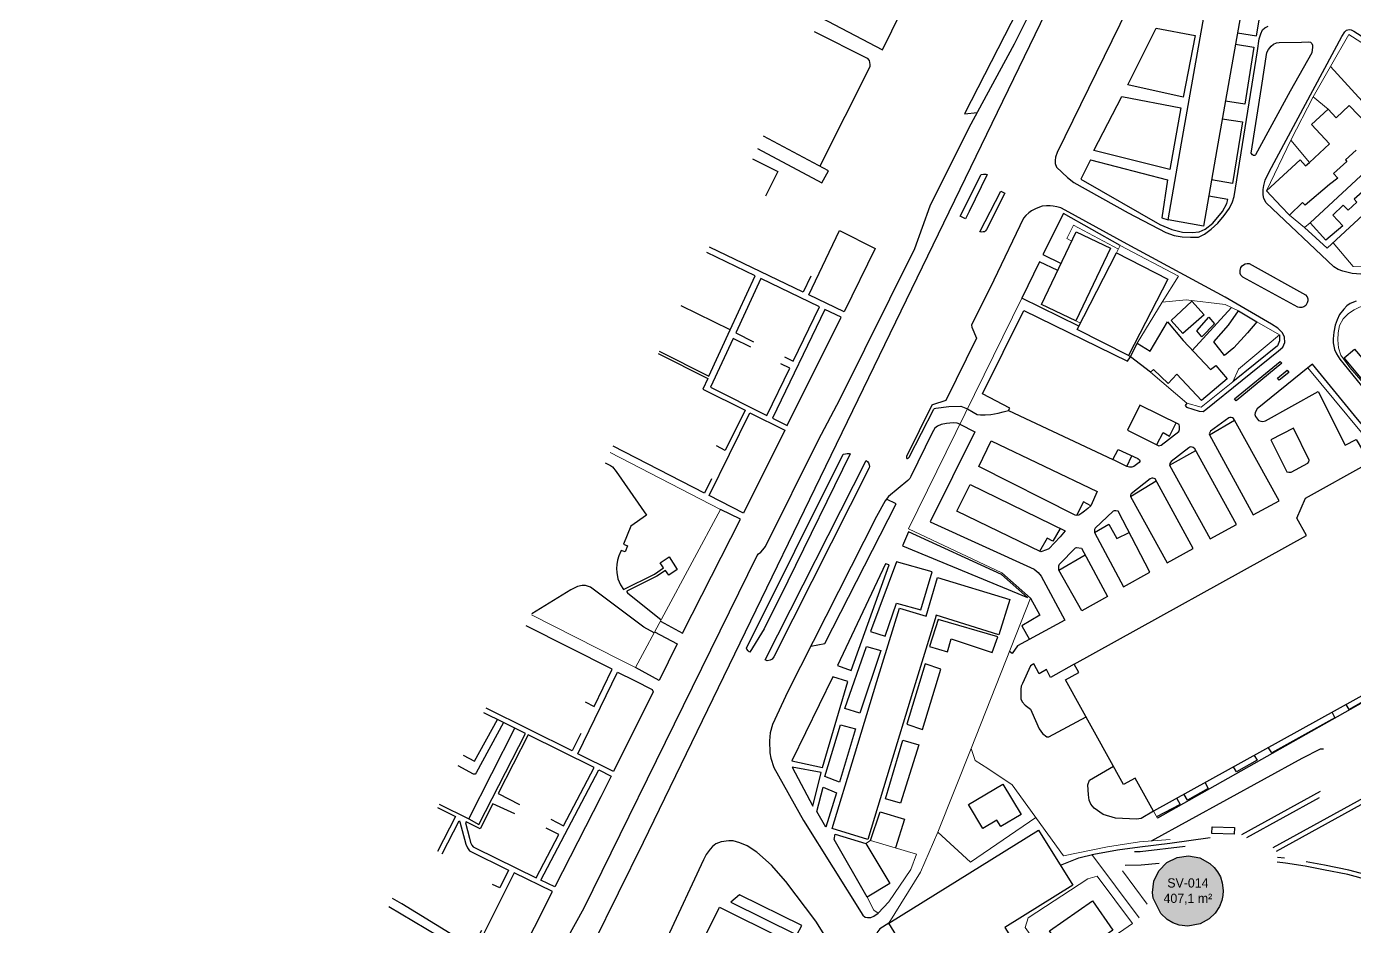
# Model space of a CAD drawing. Header units: metres. Extents: x -1319 to 2200, y -1209 to 1268.
# Drawn here: x -1199.9 to -768.1, y 157.3 to 450 of the extents above; entities that cross this region are included whole.
import ezdxf

# ---------------------------------------------------------------- set-up
doc = ezdxf.new("R2010")
doc.units = ezdxf.units.M
for name, color, linetype, lineweight, true_color in [('CALE_FERATA', 7, 'Continuous', 25, 0xa7b2b0), ('CLADIRI_CONTUR', 7, 'Continuous', 25, 0x4b5962), ('LIMITA_STUDIU', 7, 'Continuous', 25, 0x354c40), ('PARCELE_CONTUR', 7, 'Continuous', 13, 0xb58c63), ('PAVAJ', 7, 'Continuous', 25, 0xd1d6d2), ('STRAZI', 7, 'Continuous', 25, 0xc4cccb), ('VERDE_PLIN', 7, 'Continuous', 25, 0x286847)]:
    doc.layers.add(name, color=color, linetype=linetype, lineweight=lineweight, true_color=true_color)
doc.layers.add('VERDE_CONTUR_CALCUL', color=82, linetype='Continuous', true_color=0x286847)
doc.layers.add('VERDE_SUPRAFETE', color=7, linetype='Continuous', true_color=0x1e372a)

msp = doc.modelspace()

# ---------------------------------------------------------------- hatches: boundary and pattern name
at = {"layer": 'VERDE_PLIN'}
h = msp.add_hatch(color=256, dxfattribs=at)
h.dxf.hatch_style = 1
h.paths.add_polyline_path([(-822.05, 180.33), (-825.75, 179.8), (-829.09, 178.11), (-831.69, 175.44), (-833.31, 172.08), (-833.75, 168.38), (-833.52, 166.53), (-831.07, 161.52), (-829.01, 159.62), (-827.12, 158.52), (-825.06, 157.79), (-822.25, 157.45), (-818.32, 158.15), (-815.32, 159.78), (-813.4, 161.63), (-811.96, 163.86), (-811.24, 165.73), (-810.9, 167.43), (-810.79, 169.01), (-811.09, 171.48), (-811.67, 173.41), (-812.61, 175.07), (-813.69, 176.52), (-815.11, 177.83), (-818.37, 179.65), (-822.05, 180.33)])

# ---------------------------------------------------------------- linework, layer by layer
at = {"layer": 'CALE_FERATA'}
for points in [[(-863.7, 177.2), (-857.74, 179.65), (-852.83, 180.83), (-845.14, 182.22), (-837.89, 183.24), (-828.08, 184.41), (-815.02, 186.27)], [(-839.6, 181.7), (-837.74, 181.75), (-823.12, 183.41)], [(-852.52, 179.36), (-852.48, 179.36)], [(-842.61, 177.21), (-837.48, 177.35), (-831.64, 177.89)], [(-755.58, 170.24), (-770.23, 174.2), (-778.15, 175.77), (-784.08, 176.91), (-790.49, 177.93), (-793.27, 178.23)], [(-790.86, 179.48), (-793.09, 179.72)], [(-755.15, 171.68), (-769.89, 175.66), (-777.86, 177.24), (-783.82, 178.38)]]:
    msp.add_lwpolyline(points, dxfattribs=at)
at = {"layer": 'CLADIRI_CONTUR'}
for points in [[(-820.01, 436.56), (-815.72, 461.08), (-807.28, 459.58), (-805.39, 472.72), (-780.94, 468.68), (-783.1, 456.75), (-803.94, 460.35), (-804.22, 459.06), (-804.22, 459.06), (-808.52, 434.54), (-812.81, 410.02), (-817.18, 385.09), (-828.67, 387.11), (-824.31, 412.03), (-820.01, 436.56)], [(-847.46, 377.98), (-858.74, 354.32), (-869.86, 359.62), (-858.58, 383.28), (-847.46, 377.98)], [(-841.62, 342.98), (-858.23, 351.5), (-845.45, 376.41), (-828.83, 367.88), (-841.62, 342.98)], [(-816.95, 356.27), (-823.87, 350.22), (-827.68, 354.4), (-820.98, 360.66), (-816.95, 356.27)], [(-813.58, 353.3), (-817.72, 349.09), (-819.37, 351.03), (-815.45, 355.5), (-813.58, 353.3)], [(-809, 352.9), (-805.78, 357.55), (-799.84, 353.92), (-802.92, 350.37), (-807.28, 345.53), (-810.39, 342.97), (-813.84, 347.51), (-809, 352.9)], [(-823.8, 347.88), (-814.94, 338.43), (-813.18, 339.82), (-809.51, 335.46), (-817.87, 328.36), (-825.81, 336.93), (-828.71, 333.89), (-833.49, 338.46), (-834.38, 337.59), (-840.94, 342.6), (-838.71, 347.04), (-834.57, 344.44), (-828.89, 353.96), (-823.8, 347.88)], [(-765.35, 334.95), (-771.46, 342.27), (-768.06, 345.11), (-761.95, 337.78), (-765.35, 334.95)], [(-862.04, 237.58), (-857.77, 239.95), (-859.25, 242.62), (-783.68, 284.47), (-786.79, 290.08), (-783.99, 296.67), (-763.73, 307.89), (-732.16, 250.89), (-833.47, 194.77), (-839.45, 205.57), (-843.17, 203.51), (-862.04, 237.58)], [(-919.08, 209.52), (-926.37, 185.6), (-937.95, 189.13), (-930.66, 213.05), (-923.37, 236.97), (-916.08, 260.89), (-907.37, 258.23), (-903.72, 270.81), (-880.17, 263.63), (-883.76, 252.2), (-904.13, 258.54), (-904.5, 257.36), (-911.79, 233.45), (-919.08, 209.52)], [(-883.13, 189.85), (-884.36, 191.92), (-888.96, 189.18), (-893.59, 196.97), (-882.39, 203.64), (-876.52, 193.78), (-883.13, 189.85)], [(-919.16, 171.29), (-926.52, 166.88), (-937.33, 185.61), (-936.93, 187.37), (-927, 184.26), (-919.16, 171.29)], [(-870.85, 188.69), (-859.68, 170.74), (-881.74, 157.02), (-874.96, 146.13), (-886.55, 138.93), (-881.84, 131.31), (-896.82, 121.62), (-919.49, 158.44), (-870.85, 188.69)], [(-814.38, 189.68), (-807.12, 189.46), (-807.19, 187.34), (-814.44, 187.56), (-814.38, 189.68)], [(-846.65, 156.11), (-860.68, 146.4), (-867.26, 155.91), (-853.23, 165.62), (-846.65, 156.11)], [(-959.53, 143.59), (-969.4, 148.83), (-974.23, 139.45), (-984.27, 144.14), (-974.6, 163.55), (-954.31, 153.48), (-948.45, 150.48), (-949.36, 148.32), (-945.33, 146.6), (-941.91, 140.83), (-940.92, 141.49), (-935.68, 133.06), (-937.57, 131.74), (-924.56, 110.13), (-935.41, 103.61), (-947.86, 125.04), (-945.75, 126.4), (-953.72, 139.56), (-953.72, 139.56), (-960.13, 142.42), (-959.53, 143.59)]]:
    msp.add_lwpolyline(points, close=True, dxfattribs=at)
for points in [[(-767.49, 409.77), (-771.04, 406.63), (-770.57, 406.07), (-774.92, 402.19), (-773.53, 400.69), (-776.24, 398.6), (-784.13, 391.87), (-784.95, 392.78), (-789.27, 388.69), (-791.98, 391.51), (-796.7, 396.59), (-796.7, 396.59), (-785.8, 406.71), (-783.96, 404.72), (-782.75, 405.84), (-776.25, 411.88), (-782.07, 418.14), (-776.63, 423.19), (-774.01, 420.33), (-769.82, 424.32), (-763.6, 417.88)], [(-764.62, 396.97), (-768.17, 393.9), (-767.27, 392.84), (-770.18, 390.26), (-771.75, 391.95), (-775.11, 388.68), (-771.87, 385.22), (-777.43, 380.48), (-782.52, 386.14), (-761.62, 405.58)]]:
    msp.add_lwpolyline(points, dxfattribs=at)
at = {"layer": 'LIMITA_STUDIU'}
msp.add_lwpolyline([(197.57, 511.35), (34.44, 566.53), (-19.37, 600.16), (-55.59, 629.4), (-257.91, 859.14), (-453.25, 1082.68), (-489.48, 1124.85), (-513.6, 1162.56), (-539.99, 1185.85), (-566.96, 1203.51), (-566.96, 1203.51), (-579, 1158.49), (-585.2, 1092.51), (-596.07, 1038.57), (-685.33, 829.39), (-781.32, 634.57), (-999.42, 184.65), (-1056.34, 69.26), (-1151.04, -101.24), (-1199.93, -172.65)], dxfattribs=at)
at = {"layer": 'PARCELE_CONTUR'}
for points in [[(-775.93, 436.99), (-758.75, 418.28), (-747.91, 427.83), (-760.89, 441.65), (-769.95, 447.39), (-775.93, 436.99)], [(-775.93, 436.99), (-781.55, 427.18), (-776.63, 423.19)], [(-781.55, 427.18), (-788.82, 413.05), (-782.75, 405.84)], [(-788.82, 413.05), (-796.7, 396.59)], [(-789.27, 388.69), (-784.39, 384.6), (-782.52, 386.14)], [(-760.96, 392.77), (-777.02, 377.88), (-784.39, 384.6)], [(-844.85, 377.62), (-859.41, 385.41), (-861.68, 381.02), (-860.04, 380.22)], [(-741.17, 384.17), (-754.72, 371.51), (-768.47, 371.96), (-775.06, 379.7)], [(-845.45, 376.41), (-844.25, 378.82), (-825.27, 368.86), (-830.58, 360.32)], [(-876.3, 361.68), (-913.07, 286.64)], [(-805.78, 357.55), (-810.15, 359.59), (-822.78, 361.13), (-830.58, 360.32), (-838.71, 347.04)], [(-808.08, 358.63), (-820.82, 344.7)], [(-744.95, 346.15), (-755.33, 357.81), (-756.9, 358.76), (-759.76, 359.6), (-762.17, 359.83), (-764.34, 359.45), (-766.44, 358.72), (-768.16, 357.88), (-770.03, 356.66), (-771.79, 354.94), (-772.94, 352.81), (-773.43, 350.4), (-773.47, 348.11), (-773.28, 345.47), (-772.55, 343.11), (-769.61, 339.1), (-762.38, 330.74)], [(-858.74, 354.32), (-857.2, 353.51)], [(-834.38, 337.59), (-822.6, 327.52), (-817.91, 326.2), (-807.69, 334.44), (-805.75, 338.62), (-792.45, 349.72), (-799.84, 353.92)], [(-841.62, 342.98), (-840.94, 342.6)], [(-757.36, 307.81), (-783.21, 339.06)], [(-1010.15, 311.52), (-974.23, 292.95), (-1001.95, 241.54), (-1007.06, 244.12)], [(-913.07, 286.64), (-882.82, 272.36), (-873.44, 264.08), (-892.78, 215.22), (-891.39, 211.34), (-887.36, 208.7), (-879.45, 203.42), (-862.67, 180.28), (-848.39, 183.21), (-837.98, 184.82), (-828.02, 185.55)], [(-1007.06, 244.12), (-1035.75, 258.72)], [(-892.78, 215.22), (-903.54, 188.03), (-892.99, 178.22), (-871.7, 192.74)], [(-832.14, 192.52), (-833.47, 194.77)], [(-903.54, 188.03), (-909.22, 174.99), (-919.49, 158.44)], [(-927, 184.26), (-925.48, 185.23), (-910.5, 180.87), (-912.33, 175.85), (-919.51, 165.3), (-923.03, 161.68), (-924.42, 162.67), (-926.52, 166.88)], [(-838.13, 160.12), (-853.46, 180.68)], [(-865.21, 142.98), (-861.98, 145.25), (-861, 143.93), (-840.26, 158.29), (-851.73, 173.67), (-854.84, 172.79), (-874.25, 160.16), (-875.17, 156.97), (-865.21, 142.98)], [(-835.47, 164.58), (-843.54, 175.41)]]:
    msp.add_lwpolyline(points, dxfattribs=at)
at = {"layer": 'PAVAJ'}
for points in [[(-852.35, 497.75), (-856.46, 497.15), (-866.82, 476.49), (-894.94, 421.57), (-890.73, 422)], [(-806.17, 447.93), (-799.9, 447.04), (-797.93, 459.31)], [(-832.57, 449.48), (-819.88, 447.13), (-823.83, 427.05), (-841.81, 431.08), (-832.57, 449.48)], [(-943.78, 448.44), (-926.54, 439.73), (-925.94, 438.96), (-925.67, 437.62), (-925.73, 436.88), (-941.93, 404.58)], [(-806.81, 444.32), (-800.85, 443.31), (-803.79, 424.73), (-810.06, 425.75)], [(-843.74, 427.3), (-824.58, 423.52), (-828.11, 403.52), (-852.82, 409.65), (-843.74, 427.3)], [(-811.07, 419.98), (-804.5, 418.98), (-807.78, 398.98), (-814.55, 400.13)], [(-963.9, 406.94), (-955.64, 402.9), (-959.65, 394.86)], [(-853.91, 406.63), (-857.1, 400.41), (-831.39, 385.58), (-827.48, 384.02), (-824.04, 383.14), (-820.89, 383.01), (-818.62, 383.27), (-816.64, 384.11), (-814.16, 386.08), (-810.97, 389.9), (-809.63, 392.47), (-809.29, 393.77), (-815.48, 394.79)], [(-853.91, 406.63), (-828.87, 400.16), (-830.72, 387.8), (-828.67, 387.11)], [(-844.25, 378.82), (-862.74, 389.22), (-869.45, 375.82), (-863.48, 372.99)], [(-934.08, 357.26), (-945.55, 362.78), (-935.55, 383.7), (-923.95, 377.79), (-934.08, 357.26)], [(-971.1, 351.32), (-962.95, 368.92), (-978.66, 376.49)], [(-944.88, 368.8), (-947.35, 363.64), (-977.79, 378.29)], [(-864.6, 370.64), (-870.55, 373.51), (-876.3, 361.68)], [(-953.46, 342.62), (-950.62, 341.21), (-942.08, 358.89), (-961.14, 368.06), (-969.32, 350.42), (-963.54, 347.5)], [(-857.71, 352.51), (-876.3, 361.68)], [(-934.98, 355.47), (-940.28, 358.02), (-957.38, 322.62), (-952.63, 320.25), (-934.98, 355.47)], [(-880.56, 325.09), (-880.16, 325.86), (-889.06, 330.58), (-875.58, 357.69), (-841.88, 341.13), (-840.94, 342.6)], [(-964.44, 345.71), (-970.16, 348.6), (-977.54, 332.68), (-959.17, 323.52), (-951.76, 338.86), (-954.59, 340.28)], [(-792.45, 349.72), (-792.49, 347.74), (-793.11, 346.17), (-807.69, 334.44)], [(-994.56, 343.68), (-978.42, 335.52), (-980.04, 332.03), (-966.28, 325.2), (-972.7, 312.13), (-975.56, 313.66)], [(-807.1, 328.97), (-792.21, 341.04), (-791.74, 340.49), (-806.59, 328.31), (-807.1, 328.97)], [(-783.21, 339.06), (-799.73, 325.65), (-800.2, 324.94), (-800.42, 324.39), (-800.44, 323.79), (-800.27, 323.2), (-799.29, 321.9), (-798.55, 321.64), (-797.86, 321.57), (-797.01, 321.75), (-779.91, 331.28), (-771.12, 313.91), (-767.49, 315.67), (-763.39, 308.75), (-759.74, 310.7)], [(-793.08, 335.69), (-789.98, 338.22), (-789.45, 337.52), (-792.56, 335.03), (-793.08, 335.69)], [(-966.77, 291.76), (-977.99, 297.5), (-964.77, 324.41), (-953.38, 318.73), (-966.77, 291.76)], [(-893.97, 325.63), (-892.07, 324.54), (-890.75, 323.84), (-889.68, 323.73), (-888.18, 323.69), (-886.35, 323.84), (-884.01, 324.28), (-882.29, 324.68), (-880.56, 325.09), (-846.72, 309.15)], [(-841.9, 318.75), (-831.68, 313.66), (-830.99, 313.88), (-825.24, 318.35), (-825.02, 318.93), (-824.98, 319.88), (-825.13, 320.62), (-837.91, 326.88), (-841.9, 318.75)], [(-896.38, 320.69), (-891.57, 318.24), (-906.08, 288.93), (-872.27, 273.51), (-870.91, 272.45), (-870.03, 271.21), (-862.3, 256.92), (-877.69, 248.57), (-879.45, 246.08), (-880.28, 246.8)], [(-832.41, 314.02), (-830.29, 317.98), (-828.2, 316.73), (-826.05, 321.07)], [(-815.24, 317.22), (-801.06, 291.18), (-792.53, 295.79), (-807.07, 321.98), (-807.47, 322.53), (-807.8, 322.75), (-808.22, 322.88), (-808.61, 322.88), (-808.94, 322.71), (-814.87, 318.36), (-815.14, 318.03), (-815.26, 317.8), (-815.3, 317.51), (-815.24, 317.22)], [(-815.24, 317.22), (-807.09, 322)], [(-886.25, 315.24), (-851.77, 298.81), (-853.85, 294.16), (-854.81, 293.25), (-855.83, 292.44), (-856.78, 291.69), (-857.75, 291.14), (-858.41, 291.01), (-858.87, 291.09), (-890.3, 306.91), (-886.25, 315.24)], [(-795.33, 315.64), (-790.06, 305.23), (-789.4, 305.05), (-788.7, 305.09), (-783.21, 307.98), (-782.95, 308.46), (-782.84, 309.01), (-787.89, 319.34), (-795.33, 315.64)], [(-977.22, 302.92), (-979.5, 298.27), (-1009.2, 313.48)], [(-844.96, 312.41), (-838.55, 309.52), (-838.02, 309.06), (-837.89, 308.77), (-837.91, 308.49), (-838.09, 308.22), (-839.89, 306.92), (-840.44, 306.75), (-841.24, 306.75), (-842.16, 306.9), (-846.72, 309.15), (-844.96, 312.41)], [(-828.2, 307.36), (-814.98, 283.37), (-806.45, 288.05), (-820.04, 312.67), (-820.53, 313.09), (-820.9, 313.24), (-821.28, 313.26), (-821.61, 313.24), (-821.96, 313), (-827.69, 308.49), (-827.99, 308.14), (-828.14, 307.83), (-828.2, 307.36)], [(-828.2, 307.36), (-819.7, 312.07)], [(-1011.8, 308.11), (-1010.05, 307.29), (-1009.43, 306.84), (-1008.17, 305.31), (-998.33, 291.08), (-1003.39, 287.47), (-1005.85, 281.64), (-1004.47, 281.07), (-1005.23, 279.14), (-1006.57, 279.61), (-1007.31, 277.81), (-1007.73, 276.5), (-1008, 275.04), (-1008.07, 273.71), (-1007.96, 272.47), (-1007.62, 270.35), (-1006.79, 268.39), (-1005.79, 266.96), (-995.73, 271.95), (-992.81, 273.95), (-993.88, 275.58), (-990.94, 277.49), (-988.32, 273.38), (-991.08, 271.61), (-992.15, 273.06), (-994.91, 271.24), (-1004.7, 266.37), (-1004.72, 266.1), (-1004.53, 265.85), (-993.57, 257.08)], [(-842.16, 306.9), (-840.45, 310.38)], [(-840.9, 297.15), (-829, 275.57), (-820.58, 280.23), (-832.92, 302.86), (-833.26, 303.05), (-833.71, 303.11), (-834.03, 303.11), (-834.54, 302.87), (-840.68, 298.02), (-840.88, 297.63), (-840.9, 297.15)], [(-893.03, 301.05), (-862.19, 285.99), (-863.83, 284.09), (-867.53, 280.17), (-868.21, 279.8), (-870.06, 279.11), (-897.39, 292.35), (-893.03, 301.05)], [(-840.9, 297.15), (-832.6, 302.28)], [(-944.87, 248.45), (-940.3, 249.32), (-917.15, 294.74), (-920.31, 296.28)], [(-853.85, 294.16), (-856.22, 295.45), (-858.53, 291.03)], [(-993.82, 256.61), (-986.59, 252.69), (-967.77, 289.74), (-974.23, 292.95)], [(-852.66, 285.46), (-843.18, 267.74), (-834.6, 272.53), (-844.9, 292.35), (-845.74, 292.51), (-846.22, 292.53), (-846.6, 292.42), (-852.42, 286.91), (-852.59, 286.42), (-852.68, 285.9), (-852.66, 285.46)], [(-915.02, 281.11), (-874.4, 264.26), (-882.9, 271.74), (-913.15, 285.66), (-915.02, 281.11)], [(-863.84, 286.8), (-866.13, 282.65), (-868.07, 283.56), (-870.48, 279.31)], [(-852.66, 285.46), (-847.95, 288.2), (-845.35, 283.48), (-841.34, 285.5)], [(-856.87, 280.37), (-848.38, 264.62), (-856.76, 259.93), (-864.24, 273.23), (-864.24, 274.6), (-864.05, 275.12), (-858.83, 280.43), (-858.49, 280.56), (-856.87, 280.37)], [(-864.24, 273.23), (-855.71, 278.21)], [(-936.16, 242.21), (-931.76, 240.57), (-919.42, 274.92), (-920.55, 275.22), (-936.16, 242.21)], [(-925.5, 253.28), (-920.7, 251.7), (-917.07, 262.47), (-909.13, 260.31), (-905.39, 272.65), (-917.07, 275.91), (-925.5, 253.28)], [(-995.88, 252.8), (-999.14, 254.67), (-1016.51, 267.63), (-1018.14, 268.22), (-1019.23, 268.22), (-1020.76, 267.87), (-1022.98, 266.84), (-1035.61, 259.01)], [(-873.44, 264.08), (-870.41, 258.54), (-876.27, 255.1), (-873.81, 250.68)], [(-1018.23, 230.35), (-1015.32, 228.82), (-1009.54, 240.96), (-1037.51, 255.08)], [(-884.11, 251.51), (-903.45, 257.11), (-906.27, 248.36), (-900.48, 246.67), (-899.24, 250.89), (-885.87, 246.45), (-884.11, 251.51)], [(-995.68, 253.17), (-988.32, 249.23), (-994.24, 237.36), (-1001.95, 241.54)], [(-926.78, 248.37), (-922.13, 247.09), (-928.98, 226.72), (-933.85, 228.19), (-926.78, 248.37)], [(-913.63, 223.09), (-908.54, 221.4), (-902.57, 241.03), (-907.7, 242.75), (-913.63, 223.09)], [(-859.25, 242.62), (-866.99, 238.31), (-868.24, 240.88), (-870.66, 239.49), (-872.41, 242.71), (-873.48, 242.07), (-876.1, 236.32), (-876.5, 235.51), (-876.64, 234.49), (-876.61, 231.3), (-876.17, 230.38), (-875.22, 229.25), (-874.34, 228.66), (-873.49, 228.04), (-872.98, 227.01), (-870.64, 221.59), (-869.54, 220.09), (-868.11, 218.99), (-867.52, 218.99), (-855.38, 225.55)], [(-745.44, 243.53), (-744.75, 242.27), (-769.84, 227.91), (-770.8, 229.48)], [(-1007.75, 240.05), (-1002.25, 237.28), (-996.48, 234.36), (-996.12, 233.58), (-1009.03, 207.72), (-1020.66, 213.5), (-1007.75, 240.05)], [(-951.1, 211.23), (-941.14, 209.07), (-932.86, 236.94), (-937.77, 238.55), (-951.1, 211.23)], [(-1057.91, 213), (-1054.21, 211.08), (-1046.77, 224.6)], [(-1044.82, 223.63), (-1051.21, 226.81)], [(-1019.63, 220.09), (-1022.52, 214.43), (-1050.47, 228.34)], [(-775.39, 226.94), (-774.45, 225.2), (-795, 213.74), (-796.09, 215.47)], [(-1056.15, 192.29), (-1052.81, 190.51), (-1037.66, 220.07), (-1041.09, 221.77)], [(-935.28, 222.91), (-930.37, 221.56), (-935.57, 204.3), (-940.33, 206.06), (-935.28, 222.91)], [(-1029.47, 192.21), (-1025.32, 190.05), (-1015.39, 208.98), (-1036.76, 219.62), (-1046.55, 200.52), (-1039.63, 197)], [(-920.63, 198.8), (-914.91, 217.88), (-909.75, 216.35), (-915.72, 197.37), (-920.63, 198.8)], [(-800.67, 212.94), (-799.76, 211.36), (-806.5, 207.62), (-807.39, 209.22)], [(-1032.66, 172.39), (-1013.87, 208.22), (-1009.8, 206.2), (-1013.2, 199.51), (-1028.12, 170.17), (-1032.66, 172.39)], [(-950.99, 209.14), (-944.25, 196.43), (-941.5, 207.38), (-950.99, 209.14)], [(-833.47, 194.77), (-837.42, 192.47), (-838.95, 192.25), (-845.77, 192.55), (-849.83, 193.72), (-852.73, 195.77), (-853.79, 197.05), (-854.34, 198.37), (-854.59, 200.17), (-854.78, 203.42), (-854.3, 204.89), (-846.47, 209.48)], [(-816.69, 204.07), (-815.62, 202.23), (-822.39, 198.43), (-823.52, 200.28)], [(-936.56, 200.75), (-939.97, 189.62), (-942.93, 194.74), (-940.92, 202.58), (-936.56, 200.75)], [(-825.86, 198.98), (-824.82, 197.03), (-832.42, 193)], [(-1066.31, 195.98), (-1060.48, 193.06), (-1066.25, 181.71)], [(-1041.16, 193.95), (-1048.26, 197.2), (-1052.42, 189.04), (-1056.96, 191.3), (-1057.2, 191.03), (-1055.87, 186.01), (-1055.52, 184.62), (-1055.13, 183.81), (-1054.72, 183.25), (-1053.83, 182.78), (-1034.19, 173.14), (-1026.8, 187.23), (-1030.92, 189.32)], [(-925.48, 185.23), (-922.31, 194.55), (-914.47, 192.21), (-917.32, 182.86)], [(-1064.73, 180.95), (-1059.27, 191.67), (-1059.05, 191.4), (-1057.13, 184.04), (-1056.59, 182.92), (-1055.86, 181.95), (-1043.15, 175.63), (-1045.99, 169.85), (-1048.42, 170.92)], [(-1041.36, 174.76), (-1053.61, 150.25), (-1044.15, 145.01), (-1043.14, 144.77), (-1042.42, 144.77), (-1041.63, 144.92), (-1041.08, 145.21), (-1040.64, 145.54), (-1028.89, 168.66), (-1041.36, 174.76)], [(-1052, 156.03), (-1054.78, 150.9), (-1062.16, 154.98), (-1077.89, 164.67), (-1080.89, 166.42)], [(-970.92, 165.23), (-949.42, 154.64), (-947.81, 157.64), (-968.03, 167.57), (-970.92, 165.23)]]:
    msp.add_lwpolyline(points, dxfattribs=at)
at = {"layer": 'STRAZI'}
for points in [[(-767.01, 599.99), (-768.15, 599.82), (-769.07, 599.55), (-770, 599.19), (-771.21, 598.56), (-771.93, 598.08), (-772.62, 597.47), (-773.23, 596.8), (-773.99, 595.56), (-777.29, 588.56), (-813.96, 513.06), (-864.8, 409.03), (-865.31, 407.56), (-865.43, 406.47), (-865.39, 405.42), (-864.95, 404.24)], [(-941.62, 452.9), (-921.55, 442.47), (-906.35, 473.43), (-926.47, 484.15)], [(-1027.1, 148.1), (-1018.61, 163.39), (-983.4, 235.16), (-962.34, 277.99), (-961.9, 278.48), (-961.16, 279.07), (-960.45, 279.77), (-959.63, 280.87), (-942.37, 315.58), (-935.41, 328.67), (-911.1, 377.83), (-906.12, 391.65), (-893.34, 417.17), (-878.6, 444.44), (-866.59, 468.57)], [(-864.95, 404.24), (-861.38, 400.96), (-859.36, 399.24), (-841.63, 389.37), (-829.4, 382.98), (-826.72, 382.06), (-824.07, 381.64), (-821.38, 381.47), (-818.82, 381.55), (-816.84, 382.48), (-814.7, 384.12), (-812.51, 386.09), (-810.41, 388.57), (-808.73, 390.97), (-807.73, 393.02), (-807.22, 394.7), (-799.57, 442.06), (-799.03, 446.05), (-798.57, 447.69), (-797.98, 448.95), (-797.22, 449.62), (-796.17, 450.12)], [(-792.53, 444.84), (-785.26, 444.94), (-783.18, 444.99), (-782.34, 444.88), (-781.92, 444.46), (-781.79, 443.94), (-781.77, 443.26), (-781.96, 441.46), (-789.02, 429.02), (-800.24, 408.31), (-800.47, 408.12), (-800.95, 408.1), (-801.29, 408.29), (-801.64, 408.81), (-798.32, 430.22), (-796.56, 441.56), (-796.06, 442.57), (-795.17, 443.62), (-794.37, 444.25), (-793.49, 444.75), (-792.53, 444.84)], [(-763.16, 369.22), (-768.83, 369.72), (-771.82, 370.4), (-773.41, 371.03), (-774.84, 371.82), (-796.81, 392.62), (-797.57, 394.09), (-797.78, 395.27), (-797.8, 396.97), (-797.61, 398.32), (-797.17, 400.02), (-795.81, 402.73), (-772.15, 446.72), (-771.23, 448.27), (-770.64, 448.82), (-769.84, 449.03), (-769.19, 448.9), (-768.27, 448.46), (-759.59, 443.02)], [(-962.22, 410.39), (-941.3, 399.2), (-939.14, 403.09), (-960.28, 414.4)], [(-896.27, 388.32), (-889.46, 401.91), (-888.75, 402.03), (-888.28, 402.04), (-887.97, 401.99), (-887.6, 401.89), (-887.49, 401.84), (-893.34, 389.81), (-894.62, 387.51), (-896.27, 388.32)], [(-889.95, 383.22), (-883.11, 396.52), (-881.84, 395.84), (-887.74, 383.95), (-888.07, 383.53), (-888.36, 383.29), (-888.8, 383.2), (-889.39, 383.17), (-889.95, 383.22)], [(-822.6, 327.52), (-823.16, 326.74), (-822.72, 326.23), (-818.54, 324.91), (-817.33, 324.84), (-816.42, 325.5), (-792.79, 344.51), (-791.4, 345.75), (-790.78, 347.22), (-790.85, 349.01), (-791.47, 350.41), (-792.98, 351.91), (-795.1, 353.26), (-810.19, 361.94), (-842.06, 379.27), (-862.13, 390.33), (-863.63, 391.06), (-864.88, 391.39), (-866.05, 391.58), (-867.08, 391.72), (-868.25, 391.72), (-869.68, 391.54), (-871.65, 390.84), (-873.08, 390.04), (-874.04, 389.41), (-874.99, 388.57), (-875.68, 387.69), (-885.39, 367.47), (-892.61, 352.86), (-892.57, 352.27), (-890.99, 348.68), (-900.96, 328.36), (-905.28, 327), (-905.55, 326.82), (-913.72, 310.17), (-913.8, 309.78), (-913.67, 309.49), (-913.45, 309.47), (-913.19, 309.6), (-912.9, 309.91), (-904.93, 325.55), (-904.62, 325.75), (-904.24, 325.86), (-900, 326.45), (-896.05, 326.56), (-893.97, 325.63)], [(-802.32, 372.94), (-783.97, 362.8), (-783.42, 362.1), (-783.23, 361.46), (-783.25, 360.84), (-783.47, 360.12), (-783.93, 359.32), (-784.55, 358.8), (-785.21, 358.66), (-785.91, 358.64), (-786.51, 358.69), (-804.42, 368.47), (-805.03, 369.17), (-805.23, 369.74), (-805.25, 370.69), (-805.01, 371.59), (-804.64, 372.15), (-804.13, 372.54), (-803.62, 372.79), (-803.03, 372.96), (-802.32, 372.94)], [(-994.19, 344.44), (-978.07, 336.29), (-971.1, 351.32), (-987.04, 359.2)], [(-767.58, 360.74), (-769.54, 359.97), (-770.57, 359.15), (-771.59, 358.05), (-772.94, 356.35), (-773.76, 354.67), (-774.41, 352.84), (-774.79, 350.58), (-775, 348.48), (-775, 347.13), (-774.62, 344.95), (-773.95, 343.52), (-772.86, 341.79), (-758.78, 324.48)], [(-757.36, 307.81), (-755.8, 309.03), (-767.12, 322.31), (-781.77, 340.19), (-783.21, 339.06)], [(-896.38, 320.69), (-897.29, 320.99), (-898.61, 321.07), (-900.74, 320.92), (-902.46, 320.55), (-903.7, 320.08), (-904.55, 319.34), (-905.39, 317.88), (-912.31, 303.67), (-912.73, 302.97), (-913.37, 302.39), (-919.67, 297.13), (-920.7, 295.76), (-923.48, 290.63), (-952.31, 233.78), (-957.36, 223.01), (-958.1, 220.3), (-958.32, 217.74), (-958.21, 213.75), (-957.91, 212.1), (-956.89, 209.06), (-947.26, 191.73), (-927.99, 161.04), (-927.22, 160.3), (-926.49, 160.19), (-925.42, 160.19), (-924.36, 160.63), (-923.03, 161.68)], [(-934.34, 310.89), (-933.66, 311.09), (-933.06, 311.15), (-932.45, 311.13), (-932.06, 311.06), (-952.37, 269.61), (-960.09, 254.16), (-964.76, 246.53), (-964.95, 246.66), (-965.27, 246.98), (-965.71, 247.56), (-965.81, 247.78), (-934.34, 310.89)], [(-959.71, 244.01), (-926.93, 308.88), (-926.38, 308.48), (-926.11, 308.1), (-925.87, 307.44), (-925.85, 306.96), (-925.94, 306.5), (-956.91, 244.98), (-957.46, 244.29), (-958.12, 243.89), (-959.04, 243.74), (-959.71, 244.01)], [(-757.36, 307.81), (-761.02, 305), (-741.5, 272.08), (-729.74, 250.32), (-832.14, 192.52)], [(-1065.74, 197.13), (-1056.15, 192.29), (-1041.09, 221.77), (-1044.82, 223.63), (-1053.76, 207.27), (-1054.08, 206.84), (-1054.57, 206.87), (-1059.61, 209.55)], [(-778.18, 215), (-778.18, 215), (-779.2, 215), (-785.21, 212), (-834.23, 185.09)], [(-779.19, 201.16), (-804.8, 187.1)], [(-779.52, 199.15), (-803.21, 186.15)], [(-761.7, 200.95), (-794.64, 182.87)], [(-760.73, 199.77), (-793.6, 181.72)], [(-936.12, 147.69), (-943.3, 159.04), (-953.01, 171.97), (-957.69, 177.28), (-962.46, 181.53), (-965.61, 183.51), (-967.95, 184.53), (-970.18, 185.12), (-971.59, 185.17), (-973.99, 184.83), (-975.77, 184.19), (-976.87, 183.31), (-977.58, 182.5), (-978.9, 180.67), (-979.76, 178.97), (-991.59, 153.58)], [(-1082.17, 163.82), (-1062.07, 151.88), (-1047.44, 143.45), (-1045.31, 142.28), (-1043.7, 141.48)], [(-919.49, 158.44), (-922.42, 156.51), (-923.11, 155.7), (-923.55, 154.9), (-923.55, 154.16), (-923.08, 153.18), (-911.32, 133.62), (-901.74, 118.26)]]:
    msp.add_lwpolyline(points, dxfattribs=at)
at = {"layer": 'VERDE_CONTUR_CALCUL'}
msp.add_lwpolyline([(-822.05, 180.33), (-818.37, 179.65), (-815.11, 177.83), (-813.69, 176.52), (-812.61, 175.07), (-811.67, 173.41), (-811.09, 171.48), (-810.79, 169.01), (-810.9, 167.43), (-811.24, 165.73), (-811.96, 163.86), (-813.4, 161.63), (-815.32, 159.78), (-818.32, 158.15), (-822.25, 157.45), (-825.06, 157.79), (-827.12, 158.52), (-829.01, 159.62), (-831.07, 161.52), (-833.52, 166.53), (-833.75, 168.38), (-833.31, 172.08), (-831.69, 175.44), (-829.09, 178.11), (-825.75, 179.8), (-822.05, 180.33)], close=True, dxfattribs=at)

# ---------------------------------------------------------------- texts
at = {"layer": 'VERDE_SUPRAFETE', "insert": (-822.26, 168.7), "char_height": 3, "width": 36, "attachment_point": 5}
msp.add_mtext('SV-014\\P407,1 m²', dxfattribs=at)

doc.saveas('drawing.dxf')
